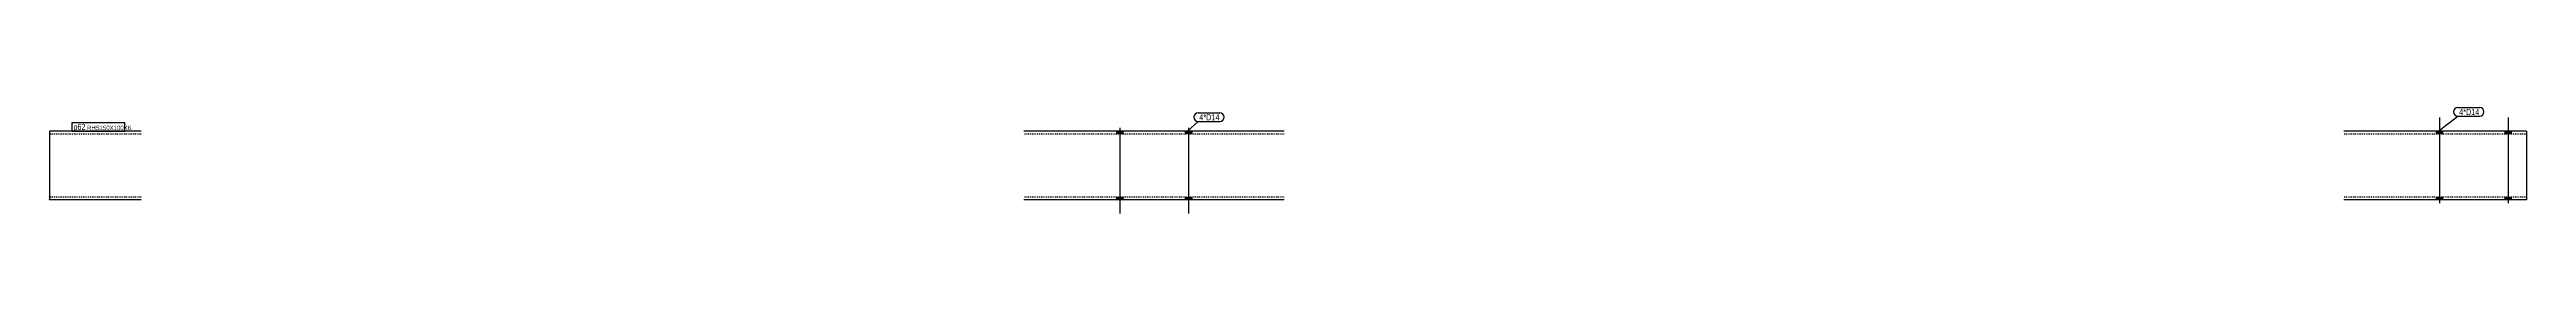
# Model space of a CAD drawing. Header units: millimetres. Extents: x 12 to 17295, y 0 to 241.
# Drawn here: x 12 to 5416, y 0 to 232 of the extents above; entities that cross this region are included whole.
import ezdxf

# ---------------------------------------------------------------- set-up
doc = ezdxf.new("R2010")
doc.units = ezdxf.units.MM
doc.linetypes.add('DXK_LINE_DOT2', pattern=[3.9198, 1.9599, -1.9599])
doc.layers.add('STÅL', color=7, linetype='Continuous')
doc.layers.add('TEKST', color=7, linetype='Continuous')
doc.styles.add('Arial Narrow', font='ARIALN.TTF', dxfattribs={"height": 0.2})

msp = doc.modelspace()

# ---------------------------------------------------------------- hatches: boundary and pattern name
at = {"layer": 'STÅL', "linetype": 'Continuous'}
for points in [[(2354, 179.5), (2340, 179.5), (2340, 173.5), (2354, 173.5)], [(2354, 179.5), (2340, 179.5), (2340, 173.5), (2354, 173.5)], [(2504, 179.5), (2490, 179.5), (2490, 173.5), (2504, 173.5)], [(2504, 179.5), (2490, 179.5), (2490, 173.5), (2504, 173.5)], [(5234, 179.5), (5220, 179.5), (5220, 173.5), (5234, 173.5)], [(5234, 179.5), (5220, 179.5), (5220, 173.5), (5234, 173.5)], [(5384, 179.5), (5370, 179.5), (5370, 173.5), (5384, 173.5)], [(5384, 179.5), (5370, 179.5), (5370, 173.5), (5384, 173.5)], [(2354, 35.5), (2340, 35.5), (2340, 29.5), (2354, 29.5)], [(2354, 35.5), (2340, 35.5), (2340, 29.5), (2354, 29.5)], [(2504, 35.5), (2490, 35.5), (2490, 29.5), (2504, 29.5)], [(2504, 35.5), (2490, 35.5), (2490, 29.5), (2504, 29.5)], [(5234, 35.5), (5220, 35.5), (5220, 29.5), (5234, 29.5)], [(5234, 35.5), (5220, 35.5), (5220, 29.5), (5234, 29.5)], [(5384, 35.5), (5370, 35.5), (5370, 29.5), (5384, 29.5)], [(5384, 35.5), (5370, 35.5), (5370, 29.5), (5384, 29.5)]]:
    msp.add_hatch(color=3, dxfattribs=at).paths.add_polyline_path(points)

# ---------------------------------------------------------------- linework, layer by layer
at = {"layer": 'STÅL', "color": 2, "linetype": 'Continuous'}
for p, q in [((212, 179.5), (12, 179.5)), ((12, 179.5), (12, 30.4)), ((2706, 179.5), (2138, 179.5)), ((5416.4, 179.5), (5018, 179.5)), ((5416.4, 179.5), (5416.4, 29.5)), ((12, 29.5), (12, 30.4)), ((212, 29.5), (12, 29.5)), ((2706, 29.5), (2138, 29.5)), ((5416.4, 29.5), (5018, 29.5))]:
    msp.add_line(p, q, dxfattribs=at)
at = {"layer": 'STÅL', "color": 7, "linetype": 'DXK_LINE_DOT2'}
for p, q in [((212, 173.5), (12, 173.5)), ((2706, 173.5), (2138, 173.5)), ((5416.4, 173.5), (5018, 173.5)), ((12, 35.5), (12, 36)), ((212, 35.5), (12, 35.5)), ((2706, 35.5), (2138, 35.5)), ((5416.4, 35.5), (5018, 35.5)), ((5416.4, 35.5), (5416.4, 36))]:
    msp.add_line(p, q, dxfattribs=at)
at = {"layer": 'STÅL', "color": 3, "linetype": 'Continuous'}
for p, q in [((2340, 179.5), (2340, 173.5)), ((2340, 179.5), (2340, 173.5)), ((2347, 187), (2347, -0.5)), ((2347, 187), (2347, -0.5)), ((2354, 179.5), (2354, 173.5)), ((2354, 179.5), (2354, 173.5)), ((2490, 179.5), (2490, 173.5)), ((2490, 179.5), (2490, 173.5)), ((2497, 187), (2497, -0.5)), ((2497, 187), (2497, -0.5)), ((2504, 179.5), (2504, 173.5)), ((2504, 179.5), (2504, 173.5)), ((5220, 173.5), (5220, 179.5)), ((5220, 173.5), (5220, 179.5)), ((5227, 22), (5227, 209.5)), ((5227, 22), (5227, 209.5)), ((5234, 173.5), (5234, 179.5)), ((5234, 173.5), (5234, 179.5)), ((5370, 173.5), (5370, 179.5)), ((5370, 173.5), (5370, 179.5)), ((5377, 22), (5377, 209.5)), ((5377, 22), (5377, 209.5)), ((5384, 173.5), (5384, 179.5)), ((5384, 173.5), (5384, 179.5)), ((2340, 35.5), (2340, 29.5)), ((2340, 35.5), (2340, 29.5)), ((2354, 35.5), (2354, 29.5)), ((2354, 35.5), (2354, 29.5)), ((2490, 35.5), (2490, 29.5)), ((2490, 35.5), (2490, 29.5)), ((2504, 35.5), (2504, 29.5)), ((2504, 35.5), (2504, 29.5)), ((5220, 29.5), (5220, 35.5)), ((5220, 29.5), (5220, 35.5)), ((5234, 29.5), (5234, 35.5)), ((5234, 29.5), (5234, 35.5)), ((5370, 29.5), (5370, 35.5)), ((5370, 29.5), (5370, 35.5)), ((5384, 29.5), (5384, 35.5)), ((5384, 29.5), (5384, 35.5))]:
    msp.add_line(p, q, dxfattribs=at)

# ---------------------------------------------------------------- wipeouts: each hides what was drawn before it
at = {"color": 0}
msp.add_wipeout([(5311.9, 215.1), (5311.9, 229.1), (5269.3, 229.1), (5269.3, 215.1)], dxfattribs=at).dxf.layer = 'TEKST'

# ---------------------------------------------------------------- next in the draw order: wipeouts: each hides what was drawn before it
for points in [[(2563.2, 203.3), (2563.2, 217.3), (2520.5, 217.3), (2520.5, 203.3)], [(5311.9, 215.1), (5311.9, 229.1), (5269.3, 229.1), (5269.3, 215.1)], [(89.6, 182.3), (89.6, 196.3), (64, 196.3), (64, 182.3)]]:
    msp.add_wipeout(points, dxfattribs=at).dxf.layer = 'TEKST'

# ---------------------------------------------------------------- next in the draw order: linework, layer by layer
at = {"layer": 'TEKST', "color": 7, "linetype": 'Continuous'}
for p, q in [((5266.9, 231.5), (5314.3, 231.5)), ((5226.2, 181.2), (5266.9, 212.7)), ((5266.9, 212.7), (5314.3, 212.7))]:
    msp.add_line(p, q, dxfattribs=at)
for centre, start, end in [((5266.9, 222.1), 90, 270), ((5314.3, 222.1), 270, 90)]:
    msp.add_arc(centre, 9.4, start, end, dxfattribs=at)

# ---------------------------------------------------------------- next in the draw order: texts
at = {"layer": 'TEKST', "color": 3, "style": 'Arial Narrow'}
msp.add_text('4*D14', height=13.36, dxfattribs=at).set_placement((5269.3, 215.1))

# ---------------------------------------------------------------- next in the draw order: wipeouts: each hides what was drawn before it
at = {"color": 0}
for points in [[(2563.2, 203.3), (2563.2, 217.3), (2520.5, 217.3), (2520.5, 203.3)], [(89.6, 182.3), (89.6, 196.3), (64, 196.3), (64, 182.3)]]:
    msp.add_wipeout(points, dxfattribs=at).dxf.layer = 'TEKST'

# ---------------------------------------------------------------- next in the draw order: linework, layer by layer
at = {"layer": 'TEKST', "color": 7, "linetype": 'Continuous'}
for p, q in [((2518.1, 219.7), (2565.6, 219.7)), ((61.6, 179.9), (61.6, 198.7)), ((2495.7, 180.1), (2518.1, 200.9)), ((2518.1, 200.9), (2565.6, 200.9))]:
    msp.add_line(p, q, dxfattribs=at)
for centre, start, end in [((2518.1, 210.3), 90, 270), ((2565.6, 210.3), 270, 90)]:
    msp.add_arc(centre, 9.4, start, end, dxfattribs=at)

# ---------------------------------------------------------------- next in the draw order: texts
at = {"layer": 'TEKST', "color": 3, "style": 'Arial Narrow'}
msp.add_text('4*D14', height=13.36, dxfattribs=at).set_placement((2520.5, 203.3))

# ---------------------------------------------------------------- next in the draw order: wipeouts: each hides what was drawn before it
at = {"color": 0}
msp.add_wipeout([(174.2, 182.3), (174.2, 192.3), (93.8, 192.3), (93.8, 182.3)], dxfattribs=at).dxf.layer = 'TEKST'

# ---------------------------------------------------------------- next in the draw order: wipeouts: each hides what was drawn before it
msp.add_wipeout([(174.2, 182.3), (174.2, 192.3), (93.8, 192.3), (93.8, 182.3)], dxfattribs=at).dxf.layer = 'TEKST'

# ---------------------------------------------------------------- next in the draw order: linework, layer by layer
at = {"layer": 'TEKST', "color": 7, "linetype": 'Continuous'}
for p, q in [((61.6, 198.7), (176.6, 198.7)), ((61.6, 179.9), (176.6, 179.9)), ((176.6, 179.9), (176.6, 198.7))]:
    msp.add_line(p, q, dxfattribs=at)

# ---------------------------------------------------------------- next in the draw order: texts
at = {"layer": 'TEKST', "color": 3, "style": 'Arial Narrow'}
for s, height, p in [('p62', 13.36, (64, 182.3)), ('RHS150X100X6', 9.544, (93.8, 182.3))]:
    msp.add_text(s, height=height, dxfattribs=at).set_placement(p)

doc.saveas('drawing.dxf')
